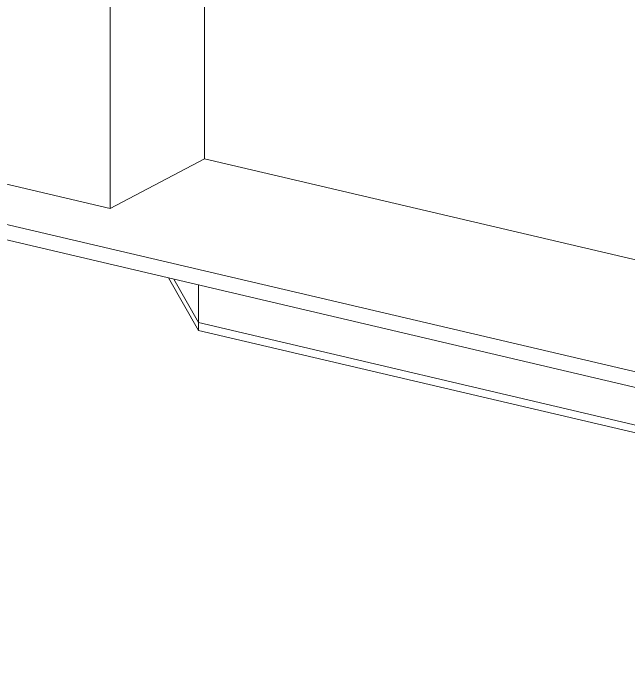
# Model space of a CAD drawing. Header units: millimetres. Extents: x -48833 to 51386, y -17441 to 31409.
# Drawn here: x -5673 to 5496, y -17422 to -5458 of the extents above; entities that cross this region are included whole.
import ezdxf

# ---------------------------------------------------------------- set-up
doc = ezdxf.new("R2010")
doc.units = ezdxf.units.MM
for name, color, linetype, lineweight in [('A-FLOR', 192, 'Continuous', 9), ('A-WALL', 113, 'Continuous', 9), ('S-FNDN', 32, 'Continuous', 9)]:
    doc.layers.add(name, color=color, linetype=linetype, lineweight=lineweight)

msp = doc.modelspace()

# ---------------------------------------------------------------- linework, layer by layer
at = {"layer": 'A-FLOR'}
for p, q in [((-48833, 798), (27694, -17141)), ((27694, -17422), (-48833, 517)), ((-2204, -8100), (-3911, -8999)), ((6753, -10199), (-2204, -8100)), ((-3911, -8999), (-6674, -8351))]:
    msp.add_line(p, q, dxfattribs=at)
at = {"layer": 'A-WALL'}
for p, q in [((-2204, -8100), (-2204, -4261)), ((-3911, -5160), (-3911, -8999)), ((-2314, -11070), (-2314, -10388)), ((-2314, -11070), (7986, -13484))]:
    msp.add_line(p, q, dxfattribs=at)
at = {"layer": 'S-FNDN'}
for p, q in [((-2314, -11211), (-2853, -10261)), ((-2761, -10283), (-2314, -11070)), ((-2314, -11070), (-2314, -11211)), ((8019, -13633), (-2314, -11211))]:
    msp.add_line(p, q, dxfattribs=at)

doc.saveas('drawing.dxf')
